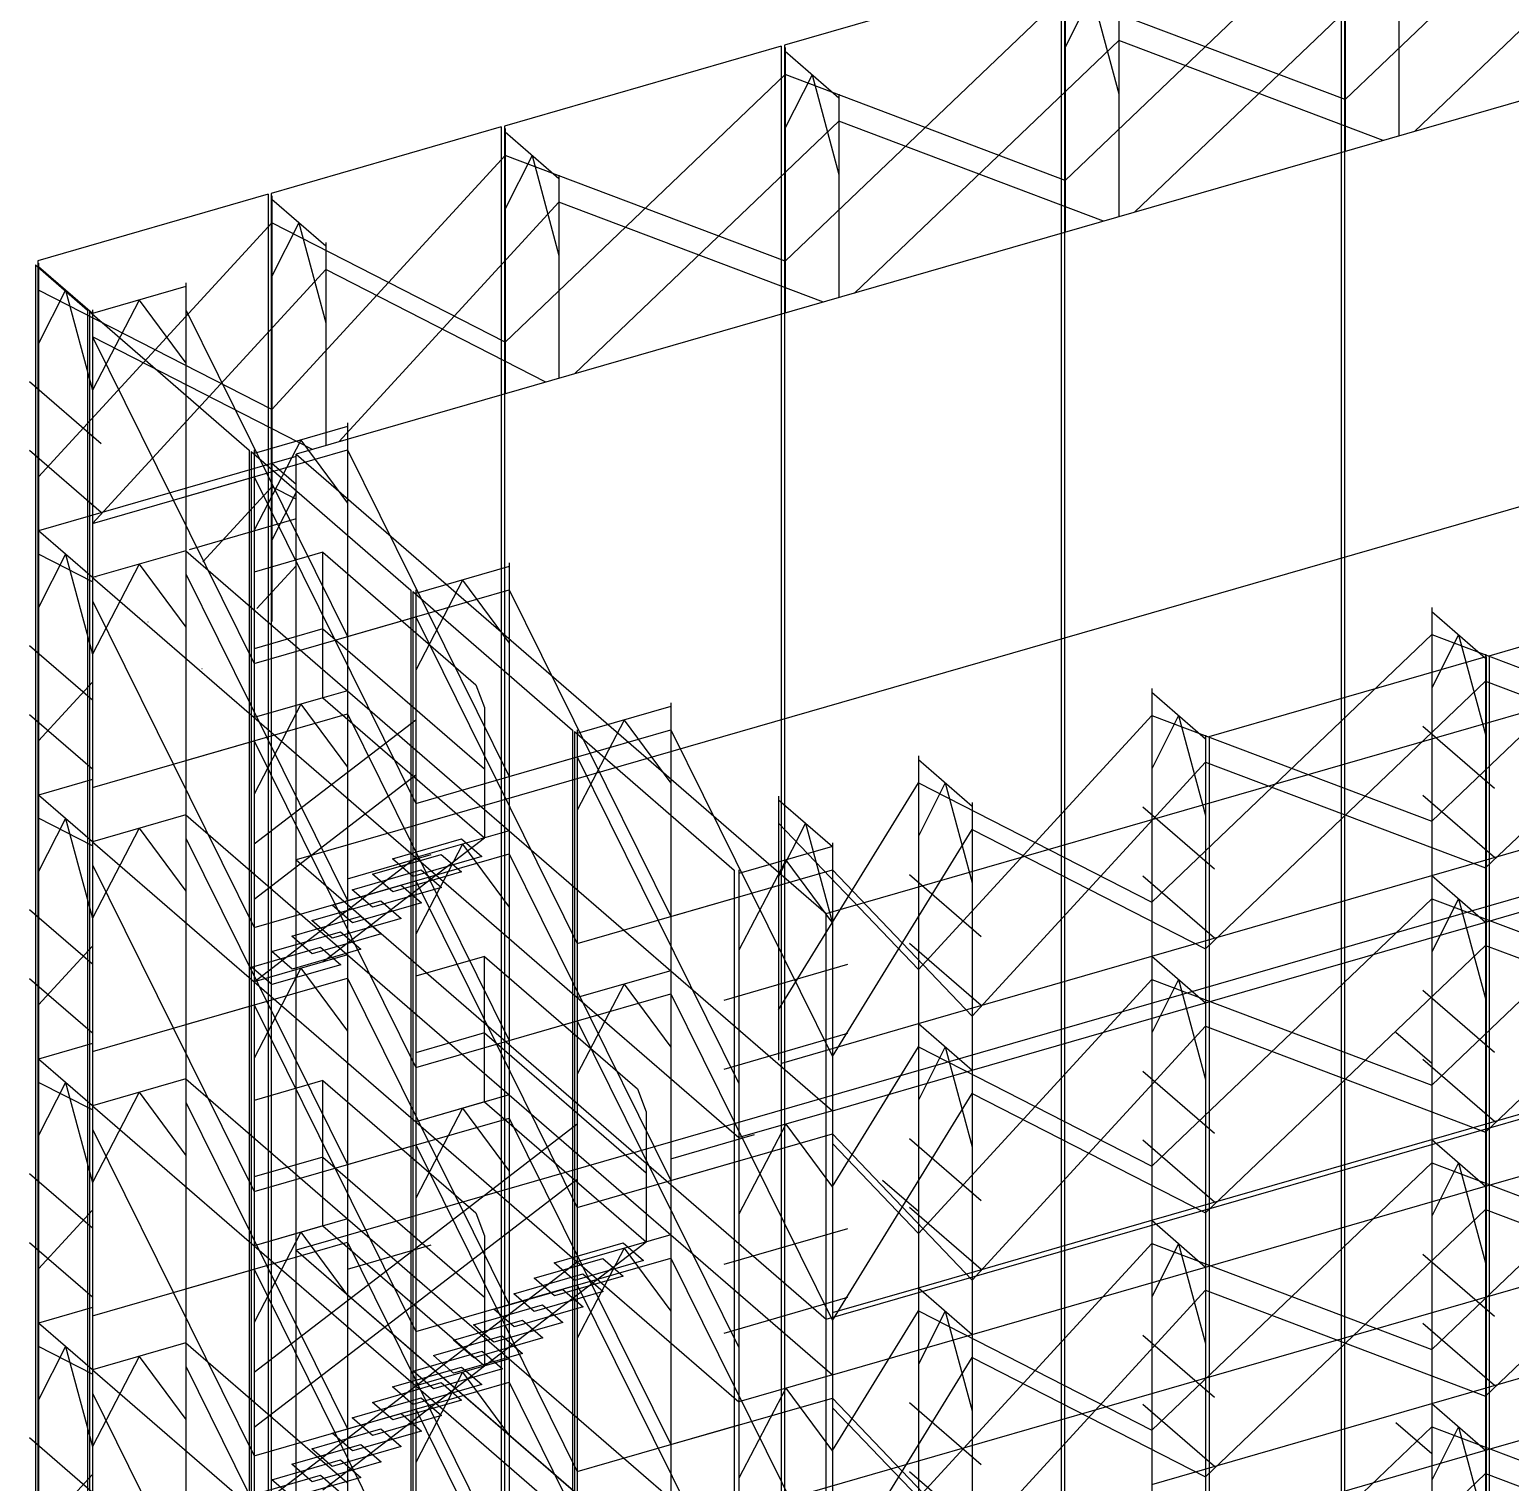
# Model space of a CAD drawing. Units: millimetres at full size, sheet at 1:250. Extents: x -35388 to 36956, y -20582 to 22579.
# Drawn here: x -31322 to -22945, y 3795 to 12013 of the extents above; entities that cross this region are included whole.
import ezdxf

# ---------------------------------------------------------------- set-up
doc = ezdxf.new("R2010")
doc.units = ezdxf.units.MM
doc.header["$LTSCALE"] = 250
for name, color, linetype in [('0-1_GAIKEI', 4, 'Continuous'), ('0-2_KABETUNAGI', 2, 'Continuous'), ('0-3_NET', 3, 'Continuous'), ('0-5_TATEWAKU', 7, 'Continuous'), ('0-6_BRES', 4, 'Continuous'), ('0-7_NUNOITA', 1, 'Continuous'), ('0-8_KAIDAN', 6, 'Continuous'), ('0-9_KAIKOTSR', 6, 'Continuous'), ('0-A_ENDSTOPPER', 6, 'Continuous')]:
    doc.layers.add(name, color=color, linetype=linetype)

msp = doc.modelspace()

# ---------------------------------------------------------------- linework, layer by layer
at = {"layer": '0-1_GAIKEI'}
for p, q in [((4826.3, 19611), (-29814.7, 9611)), ((4826.3, 17316), (-29814.7, 7316)), ((4826.3, 17316), (-29814.7, 7316)), ((-26814.7, 7012.9), (7826.3, 17012.9)), ((4826.3, 15107.6), (-29814.7, 5107.6)), ((4826.3, 15107.6), (-29814.7, 5107.6)), ((-26814.7, 4717.9), (7826.3, 14717.9)), ((-26814.7, 4717.9), (7826.3, 14717.9)), ((4826.3, 12899.3), (-29814.7, 2899.3)), ((4826.3, 12899.3), (-29814.7, 2899.3)), ((-29814.7, 9611), (-26814.7, 7012.9)), ((-29814.7, 7316), (-29814.7, 9611)), ((-29814.7, 7316), (-29814.7, 9611)), ((-29814.7, 7316), (-26814.7, 4717.9)), ((-29814.7, 5107.6), (-29814.7, 7316)), ((-26814.7, 4717.9), (-26814.7, 7012.9)), ((-26814.7, 4717.9), (-26814.7, 7012.9)), ((-29814.7, 5107.6), (-26814.7, 2509.5)), ((-29814.7, 2899.3), (-29814.7, 5107.6)), ((-26814.7, 2509.5), (-26814.7, 4717.9)), ((-26814.7, 2509.5), (-26814.7, 4717.9))]:
    msp.add_line(p, q, dxfattribs=at)
for points in [[(-29814.7, 5107.6), (-29814.7, 7316), (-26814.7, 4717.9)], [(-29814.7, 2899.3), (-29814.7, 5107.6), (-26814.7, 2509.5)]]:
    msp.add_lwpolyline(points, dxfattribs=at)
at = {"layer": '0-2_KABETUNAGI'}
for p, q in [((-29524, 7210), (-29050.2, 7346.7)), ((-23390.1, 6164.9), (-23593.1, 6340.7)), ((-27695, 5626), (-27221.2, 5762.8)), ((-26293.9, 5326.7), (-26496.9, 5502.5)), ((-29524, 5001.6), (-29050.2, 5138.4)), ((-23390.1, 3956.6), (-23593.1, 4132.4))]:
    msp.add_line(p, q, dxfattribs=at)
at = {"layer": '0-3_NET'}
for p, q in [((-23901.4, 12834.7), (-23901.4, 883.5)), ((-23884, 12839.7), (-23884, 888.5)), ((-25485.3, 12377.4), (-27052, 11925.2)), ((-25485.3, 12377.4), (-25485.3, 426.3)), ((-25468, 12382.4), (-25468, 431.3)), ((-27069.3, 11920.2), (-28635.9, 11467.9)), ((-27069.3, 11920.2), (-27069.3, -31)), ((-27052, 11925.2), (-27052, -26)), ((-28653.3, 11462.9), (-29955.8, 11086.9)), ((-28653.3, 11462.9), (-28653.3, -488.2)), ((-28635.9, 11467.9), (-28635.9, -483.2)), ((-29973.1, 11081.9), (-31275.6, 10705.9)), ((-29973.1, 11081.9), (-29973.1, -869.2)), ((-29955.8, 11086.9), (-29955.8, -864.2)), ((-31288.4, 10682), (-30993.4, 10426.6)), ((-31288.4, 10682), (-31288.4, -1269.1)), ((-31275.6, 10705.9), (-31275.6, -1245.2)), ((-30993.4, 10426.6), (-30993.4, -1524.6)), ((-30983.4, 10417.9), (-30078.9, 9634.6)), ((-30983.4, 10417.9), (-30983.4, -1533.2)), ((-30078.9, 9634.6), (-30078.9, -2316.6)), ((-30068.9, 9625.9), (-29164.4, 8842.6)), ((-30068.9, 9625.9), (-30068.9, -2325.2)), ((-23064, 8471.5), (-21497.3, 8923.7)), ((-29164.4, 8842.6), (-29164.4, -3108.5)), ((-29154.4, 8833.9), (-28249.9, 8050.6)), ((-29154.4, 8833.9), (-29154.4, -3117.2)), ((-24647.9, 8014.2), (-23081.3, 8466.5)), ((-23081.3, 8466.5), (-23081.3, -496.9)), ((-23064, 8471.5), (-23064, -491.9)), ((-28249.9, 8050.6), (-28249.9, -3900.5)), ((-28239.9, 8042), (-27335.4, 7258.6)), ((-28239.9, 8042), (-28239.9, -3909.2)), ((-24647.9, 8014.2), (-24647.9, -949.1)), ((-27335.4, 7258.6), (-27335.4, -4692.5))]:
    msp.add_line(p, q, dxfattribs=at)
at = {"layer": '0-5_TATEWAKU'}
for p, q in [((-23880.2, 12826.4), (-23880.2, 11332.5)), ((-23575.2, 12562.2), (-23575.2, 11412.2)), ((-25464.2, 12369.1), (-25464.2, 10875.2)), ((-25311.7, 12215.4), (-25464.2, 11914.5)), ((-25311.7, 12215.4), (-25159.2, 11650.3)), ((-25159.2, 12105), (-25159.2, 10954.9)), ((-27048.1, 11911.9), (-27048.1, 10418)), ((-26743.1, 11626.1), (-27048.1, 11890.2)), ((-26895.6, 11758.2), (-27048.1, 11457.2)), ((-26895.6, 11758.2), (-26743.1, 11193.1)), ((-26743.1, 11647.7), (-26743.1, 10497.7)), ((-28632.1, 11454.6), (-28632.1, 9960.7)), ((-28327.1, 11168.8), (-28632.1, 11433)), ((-23880.2, 11332.5), (-23880.2, 11324.1)), ((-28479.6, 11300.9), (-28632.1, 11000)), ((-28479.6, 11300.9), (-28327.1, 10735.8)), ((-28327.1, 11190.5), (-28327.1, 10040.4)), ((-29951.9, 11073.6), (-29951.9, 9579.7)), ((-29646.9, 10787.8), (-29951.9, 11052)), ((-29799.4, 10919.9), (-29951.9, 10619)), ((-29799.4, 10919.9), (-29646.9, 10354.8)), ((-29646.9, 10809.5), (-29646.9, 9659.4)), ((-25464.2, 10875.2), (-25464.2, 10866.9)), ((-31271.7, 10692.6), (-31271.7, 9198.7)), ((-30966.7, 10406.8), (-31271.7, 10671)), ((-30438.5, 10559.3), (-30966.7, 10406.8)), ((-30438.5, 10581), (-30438.5, 9087.1)), ((-31119.2, 10538.9), (-31271.7, 10238)), ((-31119.2, 10538.9), (-30966.7, 9973.8)), ((-30702.6, 10483.1), (-30966.7, 9973.8)), ((-30702.6, 10483.1), (-30438.5, 10126.3)), ((-30966.7, 10428.5), (-30966.7, 8934.6)), ((-30966.7, 10428.5), (-30966.7, 8934.6)), ((-27048.1, 10418), (-27048.1, 10409.6)), ((-28632.1, 9960.7), (-28632.1, 9952.4)), ((-29524, 9767.4), (-30052.2, 9614.9)), ((-29524, 9789), (-29524, 8295.1)), ((-29788.1, 9691.1), (-30052.2, 9181.8)), ((-30052.2, 9636.5), (-30052.2, 8142.6)), ((-29788.1, 9691.1), (-29524, 9334.3)), ((-29951.9, 9579.7), (-29951.9, 8665.7)), ((-29814.7, 9439.3), (-29951.9, 9558.1)), ((-29814.7, 9395.8), (-29951.9, 9125.1)), ((-31271.7, 9198.7), (-31271.7, 7704.8)), ((-30966.7, 8912.9), (-31271.7, 9177.1)), ((-30438.5, 9065.4), (-30966.7, 8912.9)), ((-30438.5, 9087.1), (-30438.5, 7593.2)), ((-31119.2, 9045), (-31271.7, 8744.1)), ((-31119.2, 9045), (-30966.7, 8479.9)), ((-30702.6, 8989.2), (-30966.7, 8479.9)), ((-30702.6, 8989.2), (-30438.5, 8632.4)), ((-28609.5, 8975.4), (-29137.7, 8822.9)), ((-28609.5, 8997), (-28609.5, 7503.1)), ((-30966.7, 8934.6), (-30966.7, 7440.7)), ((-28873.6, 8899.1), (-29137.7, 8389.9)), ((-28873.6, 8899.1), (-28609.5, 8542.4)), ((-29137.7, 8844.5), (-29137.7, 7350.6)), ((-23390.1, 8744), (-23390.1, 7250.1)), ((-23390.1, 8722.3), (-23085.1, 8458.2)), ((-23237.6, 8590.2), (-23390.1, 8289.3)), ((-23237.6, 8590.2), (-23085.1, 8025.2)), ((-23085.1, 8479.8), (-23085.1, 6985.9)), ((-29524, 8295.1), (-29524, 6801.2)), ((-29524, 8273.5), (-30052.2, 8121)), ((-24974.1, 8286.7), (-24974.1, 6792.8)), ((-24974.1, 8265.1), (-24669.1, 8000.9)), ((-29788.1, 8197.2), (-30052.2, 7687.9)), ((-30052.2, 8142.6), (-30052.2, 6648.7)), ((-29788.1, 8197.2), (-29524, 7840.4)), ((-27695, 8183.4), (-28223.2, 8030.9)), ((-27695, 8205), (-27695, 6711.2)), ((-24821.6, 8133), (-24974.1, 7832)), ((-24821.6, 8133), (-24669.1, 7567.9)), ((-27959.1, 8107.1), (-28223.2, 7597.9)), ((-28223.2, 8052.5), (-28223.2, 6558.7)), ((-27959.1, 8107.1), (-27695, 7750.4)), ((-24669.1, 8022.6), (-24669.1, 6528.7)), ((-26293.9, 7905.7), (-26293.9, 6411.8)), ((-26293.9, 7884.1), (-25988.9, 7619.9)), ((-26141.4, 7752), (-26293.9, 7451)), ((-26141.4, 7752), (-25988.9, 7186.9)), ((-31271.7, 7704.8), (-31271.7, 6210.9)), ((-30966.7, 7419), (-31271.7, 7683.2)), ((-27085.5, 7677.2), (-27085.5, 6183.3)), ((-27085.5, 7655.6), (-26780.5, 7391.4)), ((-25988.9, 7641.6), (-25988.9, 6147.7)), ((-31119.2, 7551.1), (-31271.7, 7250.2)), ((-31119.2, 7551.1), (-30966.7, 6986)), ((-30438.5, 7571.5), (-30966.7, 7419)), ((-30438.5, 7593.2), (-30438.5, 6099.3)), ((-30702.6, 7495.3), (-30966.7, 6986)), ((-30702.6, 7495.3), (-30438.5, 7138.5)), ((-28609.5, 7481.5), (-29137.7, 7329)), ((-28609.5, 7503.1), (-28609.5, 6009.2)), ((-26933, 7523.5), (-27085.5, 7222.5)), ((-26933, 7523.5), (-26780.5, 6958.4)), ((-30966.7, 7440.7), (-30966.7, 5946.8)), ((-28873.6, 7405.2), (-29137.7, 6896)), ((-28873.6, 7405.2), (-28609.5, 7048.5)), ((-26780.5, 7391.4), (-27308.7, 7238.9)), ((-26780.5, 7413.1), (-26780.5, 5919.2)), ((-26780.5, 7413.1), (-26780.5, 5919.2)), ((-29137.7, 7350.6), (-29137.7, 5856.7)), ((-27044.6, 7315.2), (-27308.7, 6805.9)), ((-27044.6, 7315.2), (-26780.5, 6958.4)), ((-27308.7, 7260.6), (-27308.7, 5766.7)), ((-23390.1, 7250.1), (-23390.1, 5756.2)), ((-23390.1, 7228.4), (-23085.1, 6964.3)), ((-23237.6, 7096.3), (-23390.1, 6795.4)), ((-23237.6, 7096.3), (-23085.1, 6531.3)), ((-23085.1, 6985.9), (-23085.1, 5492)), ((-29524, 6801.2), (-29524, 5307.3)), ((-24974.1, 6792.8), (-24974.1, 5298.9)), ((-29524, 6779.6), (-30052.2, 6627.1)), ((-29788.1, 6703.3), (-30052.2, 6194.1)), ((-29788.1, 6703.3), (-29524, 6346.6)), ((-27695, 6711.2), (-27695, 5217.3)), ((-24974.1, 6771.2), (-24669.1, 6507)), ((-30052.2, 6648.7), (-30052.2, 5154.8)), ((-27695, 6689.5), (-28223.2, 6537)), ((-24821.6, 6639.1), (-24974.1, 6338.1)), ((-24821.6, 6639.1), (-24669.1, 6074)), ((-27959.1, 6613.3), (-28223.2, 6104)), ((-28223.2, 6558.7), (-28223.2, 5064.8)), ((-27959.1, 6613.3), (-27695, 6256.5)), ((-24669.1, 6528.7), (-24669.1, 5034.8)), ((-26293.9, 6411.8), (-26293.9, 4917.9)), ((-26293.9, 6390.2), (-25988.9, 6126)), ((-31271.7, 6210.9), (-31271.7, 4717)), ((-26141.4, 6258.1), (-26293.9, 5957.1)), ((-26141.4, 6258.1), (-25988.9, 5693)), ((-30966.7, 5925.2), (-31271.7, 6189.3)), ((-25988.9, 6147.7), (-25988.9, 4653.8)), ((-31119.2, 6057.2), (-31271.7, 5756.3)), ((-31119.2, 6057.2), (-30966.7, 5492.1)), ((-30438.5, 6077.7), (-30966.7, 5925.2)), ((-30438.5, 6099.3), (-30438.5, 4605.4)), ((-30702.6, 6001.4), (-30966.7, 5492.1)), ((-30702.6, 6001.4), (-30438.5, 5644.6)), ((-28609.5, 5987.6), (-29137.7, 5835.1)), ((-28609.5, 6009.2), (-28609.5, 4515.3)), ((-30966.7, 5946.8), (-30966.7, 4452.9)), ((-28873.6, 5911.3), (-29137.7, 5402.1)), ((-28873.6, 5911.3), (-28609.5, 5554.6)), ((-26780.5, 5897.5), (-27308.7, 5745)), ((-26780.5, 5919.2), (-26780.5, 4425.3)), ((-26780.5, 5897.5), (-26778, 5897.5)), ((-29137.7, 5856.7), (-29137.7, 4362.8)), ((-27044.6, 5821.3), (-27308.7, 5312)), ((-27044.6, 5821.3), (-26780.5, 5464.5)), ((-27308.7, 5766.7), (-27308.7, 4272.8)), ((-23390.1, 5756.2), (-23390.1, 4262.3)), ((-23390.1, 5734.5), (-23085.1, 5470.4)), ((-23237.6, 5602.4), (-23390.1, 5301.5)), ((-23237.6, 5602.4), (-23085.1, 5037.4)), ((-26780.5, 5464.5), (-26778, 5464.5)), ((-23085.1, 5492), (-23085.1, 3998.1)), ((-29524, 5285.7), (-30052.2, 5133.2)), ((-29524, 5307.3), (-29524, 3813.4)), ((-24974.1, 5298.9), (-24974.1, 3805)), ((-29788.1, 5209.4), (-30052.2, 4700.2)), ((-29788.1, 5209.4), (-29524, 4852.7)), ((-27695, 5195.6), (-28223.2, 5043.1)), ((-27695, 5217.3), (-27695, 3723.4)), ((-24974.1, 5277.3), (-24669.1, 5013.1)), ((-30052.2, 5154.8), (-30052.2, 3660.9)), ((-27959.1, 5119.4), (-28223.2, 4610.1)), ((-27959.1, 5119.4), (-27695, 4762.6)), ((-24821.6, 5145.2), (-24974.1, 4844.3)), ((-24821.6, 5145.2), (-24669.1, 4580.1)), ((-28223.2, 5064.8), (-28223.2, 3570.9)), ((-24669.1, 5034.8), (-24669.1, 3540.9)), ((-26293.9, 4917.9), (-26293.9, 3424)), ((-26293.9, 4896.3), (-25988.9, 4632.1)), ((-31271.7, 4717), (-31271.7, 3223.2)), ((-30966.7, 4431.3), (-31271.7, 4695.4)), ((-26141.4, 4764.2), (-26293.9, 4463.3)), ((-26141.4, 4764.2), (-25988.9, 4199.1)), ((-25988.9, 4653.8), (-25988.9, 3159.9)), ((-31119.2, 4563.3), (-31271.7, 4262.4)), ((-31119.2, 4563.3), (-30966.7, 3998.2)), ((-30438.5, 4583.8), (-30966.7, 4431.3)), ((-30438.5, 4605.4), (-30438.5, 3111.5)), ((-30702.6, 4507.5), (-30966.7, 3998.2)), ((-30966.7, 4452.9), (-30966.7, 2959)), ((-30702.6, 4507.5), (-30438.5, 4150.7)), ((-28609.5, 4493.7), (-29137.7, 4341.2)), ((-28609.5, 4515.3), (-28609.5, 3021.4)), ((-28873.6, 4417.4), (-29137.7, 3908.2)), ((-29137.7, 4362.8), (-29137.7, 2868.9)), ((-28873.6, 4417.4), (-28609.5, 4060.7)), ((-26780.5, 4403.6), (-27308.7, 4251.1)), ((-26780.5, 4425.3), (-26780.5, 2931.4)), ((-27044.6, 4327.4), (-27308.7, 3818.1)), ((-27308.7, 4272.8), (-27308.7, 2778.9)), ((-27044.6, 4327.4), (-26780.5, 3970.6)), ((-23390.1, 4262.3), (-23390.1, 2768.4)), ((-23390.1, 4240.6), (-23085.1, 3976.5)), ((-23237.6, 4108.6), (-23390.1, 3807.6)), ((-23237.6, 4108.6), (-23085.1, 3543.5)), ((-23085.1, 3998.1), (-23085.1, 2504.2)), ((-29524, 3813.4), (-29524, 2319.5)), ((-24974.1, 3805), (-24974.1, 2311.1))]:
    msp.add_line(p, q, dxfattribs=at)
at = {"layer": '0-6_BRES'}
for p, q in [((-22296.2, 13130.3), (-23880.2, 11617.4)), ((-21991.2, 12866.2), (-23486.9, 11437.7)), ((-23880.2, 12673.1), (-25464.2, 11160.2)), ((-23575.2, 12408.9), (-25070.8, 10980.4)), ((-25464.2, 12215.8), (-27048.1, 10702.9)), ((-23880.2, 11617.4), (-25464.2, 12215.8)), ((-25159.2, 11951.7), (-26654.8, 10523.2)), ((-23663.6, 11386.6), (-25159.2, 11951.7)), ((-27048.1, 11758.6), (-28632.1, 10245.7)), ((-25464.2, 11160.2), (-27048.1, 11758.6)), ((-26743.1, 11494.4), (-28238.7, 10065.9)), ((-25247.5, 10929.4), (-26743.1, 11494.4)), ((-28632.1, 11301.3), (-29951.9, 9864.7)), ((-27048.1, 10702.9), (-28632.1, 11301.3)), ((-28327.1, 11037.2), (-29573.3, 9680.7)), ((-26831.5, 10472.1), (-28327.1, 11037.2)), ((-29951.9, 10920.3), (-31271.7, 9483.7)), ((-28632.1, 10245.7), (-29951.9, 10920.3)), ((-29646.9, 10656.2), (-30966.7, 9219.5)), ((-28400.7, 10019.2), (-29646.9, 10656.2)), ((-29951.9, 9864.7), (-31271.7, 10539.3)), ((-30438.5, 10427.7), (-29524, 8580)), ((-30966.7, 10275.2), (-30052.2, 8427.5)), ((-29720.5, 9638.2), (-30966.7, 10275.2)), ((-30438.5, 9372), (-29524, 9635.7)), ((-29524, 9635.7), (-28609.5, 7788.1)), ((-30966.7, 9219.5), (-30052.2, 9483.2)), ((-30052.2, 9483.2), (-29137.7, 7635.6)), ((-29951.9, 9426.4), (-30341.1, 9002.8)), ((-29814.7, 9356.3), (-29951.9, 9426.4)), ((-23390.1, 7535), (-21806.2, 9047.9)), ((-30966.7, 8889.5), (-31271.7, 9045.4)), ((-29814.7, 8979.6), (-30036.1, 8738.6)), ((-30438.5, 8933.8), (-29524, 7086.1)), ((-29524, 8580), (-28609.5, 8843.7)), ((-28609.5, 8843.7), (-27695, 6996.1)), ((-30966.7, 8781.3), (-30052.2, 6933.6)), ((-30966.7, 8781.3), (-30964.2, 8781.3)), ((-23085.1, 7270.8), (-21501.2, 8783.8)), ((-30653.2, 8663.1), (-30650.7, 8663.1)), ((-30052.2, 8427.5), (-29137.7, 8691.2)), ((-29137.7, 8691.2), (-28223.2, 6843.6)), ((-24974.1, 7077.7), (-23390.1, 8590.7)), ((-23390.1, 8590.7), (-21806.2, 7992.2)), ((-30348.2, 8398.9), (-30345.7, 8398.9)), ((-30966.7, 8321.8), (-31271.7, 7989.8)), ((-24669.1, 6813.6), (-23085.1, 8326.5)), ((-23085.1, 8326.5), (-21501.2, 7728.1)), ((-30438.5, 7878.1), (-29524, 8141.8)), ((-29524, 8141.8), (-28609.5, 6294.2)), ((-26293.9, 6696.7), (-24974.1, 8133.4)), ((-24974.1, 8133.4), (-23390.1, 7535)), ((-28609.5, 7788.1), (-27695, 8051.8)), ((-27695, 8051.8), (-26780.5, 6204.1)), ((-30966.7, 7725.6), (-30052.2, 7989.3)), ((-30052.2, 7989.3), (-29137.7, 6141.7)), ((-29137.7, 7635.6), (-28223.2, 7899.3)), ((-28223.2, 7899.3), (-27308.7, 6051.6)), ((-25988.9, 6432.6), (-24669.1, 7869.3)), ((-24669.1, 7869.3), (-23085.1, 7270.8)), ((-30966.7, 7725.6), (-30964.2, 7725.6)), ((-27085.5, 6468.2), (-26293.9, 7752.4)), ((-26293.9, 7752.4), (-24974.1, 7077.7)), ((-30966.7, 7395.6), (-31271.7, 7551.5)), ((-23390.1, 6041.1), (-21806.2, 7554)), ((-27085.5, 7523.9), (-26293.9, 6696.7)), ((-26780.5, 6204.1), (-25988.9, 7488.3)), ((-25988.9, 7488.3), (-24669.1, 6813.6)), ((-30438.5, 7439.9), (-29524, 5592.2)), ((-29524, 7086.1), (-28609.5, 7349.8)), ((-28609.5, 7349.8), (-27695, 5502.2)), ((-23085.1, 5776.9), (-21501.2, 7289.9)), ((-30966.7, 7287.4), (-30052.2, 5439.7)), ((-27695, 6996.1), (-26780.5, 7259.8)), ((-26780.5, 7259.8), (-25988.9, 6432.6)), ((-30052.2, 6933.6), (-29137.7, 7197.3)), ((-29137.7, 7197.3), (-28223.2, 5349.7)), ((-28223.2, 6843.6), (-27308.7, 7107.3)), ((-24974.1, 5583.8), (-23390.1, 7096.8)), ((-23390.1, 7096.8), (-21806.2, 6498.3)), ((-30966.7, 6827.9), (-31271.7, 6495.9)), ((-24669.1, 5319.7), (-23085.1, 6832.6)), ((-23085.1, 6832.6), (-21501.2, 6234.2)), ((-30438.5, 6384.2), (-29524, 6647.9)), ((-29524, 6647.9), (-28609.5, 4800.3)), ((-26293.9, 5202.8), (-24974.1, 6639.5)), ((-24974.1, 6639.5), (-23390.1, 6041.1)), ((-28609.5, 6294.2), (-27695, 6557.9)), ((-27695, 6557.9), (-26780.5, 4710.2)), ((-30966.7, 6231.7), (-30052.2, 6495.4)), ((-30052.2, 6495.4), (-29137.7, 4647.8)), ((-29137.7, 6141.7), (-28223.2, 6405.4)), ((-28223.2, 6405.4), (-27308.7, 4557.7)), ((-25988.9, 4938.7), (-24669.1, 6375.4)), ((-24669.1, 6375.4), (-23085.1, 5776.9)), ((-26780.5, 5469.2), (-26293.9, 6258.5)), ((-26293.9, 6258.5), (-24974.1, 5583.8)), ((-30966.7, 5901.7), (-31271.7, 6057.7)), ((-23390.1, 4547.2), (-21806.2, 6060.1)), ((-26780.5, 4710.2), (-25988.9, 5994.4)), ((-25988.9, 5994.4), (-24669.1, 5319.7)), ((-30438.5, 5946), (-29524, 4098.4)), ((-30966.7, 5793.5), (-30052.2, 3945.9)), ((-29524, 5592.2), (-28609.5, 5856)), ((-28609.5, 5856), (-27695, 4008.3)), ((-23085.1, 4283.1), (-21501.2, 5796)), ((-30052.2, 5439.7), (-29137.7, 5703.5)), ((-29137.7, 5703.5), (-28223.2, 3855.8)), ((-27695, 5502.2), (-26780.5, 5765.9)), ((-26780.5, 5765.9), (-25988.9, 4938.7)), ((-26780.5, 5711.3), (-26293.9, 5202.8)), ((-28223.2, 5349.7), (-27308.7, 5613.4)), ((-24974.1, 4089.9), (-23390.1, 5602.9)), ((-23390.1, 5602.9), (-21806.2, 5004.4)), ((-30966.7, 5334), (-31271.7, 5002)), ((-24669.1, 3825.8), (-23085.1, 5338.7)), ((-23085.1, 5338.7), (-21501.2, 4740.3)), ((-30438.5, 4890.3), (-29524, 5154)), ((-29524, 5154), (-28609.5, 3306.4)), ((-26293.9, 3708.9), (-24974.1, 5145.6)), ((-24974.1, 5145.6), (-23390.1, 4547.2)), ((-28609.5, 4800.3), (-27695, 5064)), ((-27695, 5064), (-26780.5, 3216.3)), ((-30966.7, 4737.8), (-30052.2, 5001.5)), ((-30052.2, 5001.5), (-29137.7, 3153.9)), ((-29137.7, 4647.8), (-28223.2, 4911.5)), ((-28223.2, 4911.5), (-27308.7, 3063.8)), ((-25988.9, 3444.8), (-24669.1, 4881.5)), ((-24669.1, 4881.5), (-23085.1, 4283.1)), ((-26780.5, 3975.3), (-26293.9, 4764.6)), ((-26293.9, 4764.6), (-24974.1, 4089.9)), ((-30966.7, 4407.8), (-31271.7, 4563.8)), ((-30438.5, 4452.1), (-29524, 2604.5)), ((-26780.5, 3216.3), (-25988.9, 4500.5)), ((-25988.9, 4500.5), (-24669.1, 3825.8)), ((-29524, 4098.4), (-28609.5, 4362.1)), ((-28609.5, 4362.1), (-27695, 2514.4)), ((-30966.7, 4299.6), (-30052.2, 2452)), ((-30052.2, 3945.9), (-29137.7, 4209.6)), ((-29137.7, 4209.6), (-28223.2, 2361.9)), ((-27695, 4008.3), (-26780.5, 4272)), ((-26780.5, 4272), (-25988.9, 3444.8)), ((-26780.5, 4217.4), (-26293.9, 3708.9)), ((-28223.2, 3855.8), (-27308.7, 4119.5)), ((-24974.1, 2596), (-23390.1, 4109)), ((-23390.1, 4109), (-21806.2, 3510.5)), ((-30966.7, 3840.1), (-31271.7, 3508.1)), ((-24669.1, 2331.9), (-23085.1, 3844.8)), ((-23085.1, 3844.8), (-21501.2, 3246.4))]:
    msp.add_line(p, q, dxfattribs=at)
at = {"layer": '0-7_NUNOITA'}
for p, q in [((-29951.9, 9558.1), (-31271.7, 9177.1)), ((-29814.7, 9597.7), (-29951.9, 9558.1)), ((-29814.7, 9439.3), (-29951.9, 9558.1)), ((-29814.7, 9439.3), (-29951.9, 9558.1)), ((-29814.7, 9245.5), (-30419.7, 9070.9)), ((-30966.7, 8912.9), (-31271.7, 9177.1)), ((-30438.5, 9065.4), (-30966.7, 8912.9)), ((-30438.5, 9065.4), (-29524, 8273.5)), ((-30966.7, 8912.9), (-30052.2, 8121)), ((-30966.7, 8912.9), (-30964.2, 8912.9)), ((-30948, 8918.4), (-30945.5, 8918.4)), ((-29524, 8273.5), (-30052.2, 8121)), ((-29524, 8273.5), (-30052.2, 8121)), ((-29524, 8273.5), (-28609.5, 7481.5)), ((-30052.2, 8121), (-29137.7, 7329)), ((-30966.7, 7771.2), (-31271.7, 7683.2)), ((-30966.7, 7419), (-31271.7, 7683.2)), ((-23390.1, 7228.4), (-21806.2, 7685.7)), ((-30438.5, 7571.5), (-30966.7, 7419)), ((-30438.5, 7571.5), (-29524, 6779.6)), ((-28609.5, 7481.5), (-29137.7, 7329)), ((-28609.5, 7481.5), (-29137.7, 7329)), ((-28609.5, 7481.5), (-27695, 6689.5)), ((-30966.7, 7419), (-30052.2, 6627.1)), ((-23085.1, 6964.3), (-21501.2, 7421.5)), ((-29137.7, 7329), (-28223.2, 6537)), ((-24974.1, 6771.2), (-23390.1, 7228.4)), ((-23390.1, 7228.4), (-23085.1, 6964.3)), ((-23390.1, 7228.4), (-23085.1, 6964.3)), ((-24669.1, 6507), (-23085.1, 6964.3)), ((-29524, 6779.6), (-30052.2, 6627.1)), ((-29524, 6779.6), (-30052.2, 6627.1)), ((-29524, 6779.6), (-28609.5, 5987.6)), ((-26293.9, 6390.2), (-24974.1, 6771.2)), ((-24974.1, 6771.2), (-24669.1, 6507)), ((-24974.1, 6771.2), (-24669.1, 6507)), ((-30052.2, 6627.1), (-29137.7, 5835.1)), ((-27695, 6689.5), (-28223.2, 6537)), ((-27695, 6689.5), (-28223.2, 6537)), ((-27695, 6689.5), (-26780.5, 5897.5)), ((-28223.2, 6537), (-27308.7, 5745)), ((-25988.9, 6126), (-24669.1, 6507)), ((-27066.7, 6167.1), (-26293.9, 6390.2)), ((-26293.9, 6390.2), (-25988.9, 6126)), ((-26293.9, 6390.2), (-25988.9, 6126)), ((-30966.7, 6277.3), (-31271.7, 6189.3)), ((-30966.7, 5925.2), (-31271.7, 6189.3)), ((-26780.5, 5897.5), (-25988.9, 6126)), ((-23390.1, 5734.5), (-21806.2, 6191.8)), ((-30438.5, 6077.7), (-30966.7, 5925.2)), ((-30438.5, 6077.7), (-29524, 5285.7)), ((-28609.5, 5987.6), (-29137.7, 5835.1)), ((-28609.5, 5987.6), (-29137.7, 5835.1)), ((-28609.5, 5987.6), (-27695, 5195.6)), ((-30966.7, 5925.2), (-30052.2, 5133.2)), ((-26780.5, 5897.5), (-27308.7, 5745)), ((-26780.5, 5897.5), (-26778, 5897.5)), ((-23085.1, 5470.4), (-21501.2, 5927.6)), ((-29137.7, 5835.1), (-28223.2, 5043.1)), ((-24974.1, 5277.3), (-23390.1, 5734.5)), ((-23390.1, 5734.5), (-23085.1, 5470.4)), ((-23390.1, 5734.5), (-23085.1, 5470.4)), ((-24669.1, 5013.1), (-23085.1, 5470.4)), ((-29524, 5285.7), (-30052.2, 5133.2)), ((-29524, 5285.7), (-30052.2, 5133.2)), ((-29524, 5285.7), (-28609.5, 4493.7)), ((-27695, 5195.6), (-28223.2, 5043.1)), ((-27695, 5195.6), (-28223.2, 5043.1)), ((-27695, 5195.6), (-26780.5, 4403.6)), ((-26293.9, 4896.3), (-24974.1, 5277.3)), ((-24974.1, 5277.3), (-24669.1, 5013.1)), ((-24974.1, 5277.3), (-24669.1, 5013.1)), ((-30052.2, 5133.2), (-29137.7, 4341.2)), ((-28223.2, 5043.1), (-27308.7, 4251.1)), ((-25988.9, 4632.1), (-24669.1, 5013.1)), ((-26780.5, 4755.8), (-26293.9, 4896.3)), ((-26293.9, 4896.3), (-25988.9, 4632.1)), ((-26293.9, 4896.3), (-25988.9, 4632.1)), ((-30966.7, 4783.4), (-31271.7, 4695.4)), ((-30966.7, 4431.3), (-31271.7, 4695.4)), ((-23390.1, 4240.6), (-21806.2, 4697.9)), ((-26780.5, 4403.6), (-25988.9, 4632.1)), ((-30438.5, 4583.8), (-30966.7, 4431.3)), ((-30438.5, 4583.8), (-29524, 3791.8)), ((-28609.5, 4493.7), (-29137.7, 4341.2)), ((-28609.5, 4493.7), (-29137.7, 4341.2)), ((-28609.5, 4493.7), (-27695, 3701.7)), ((-30966.7, 4431.3), (-30052.2, 3639.3)), ((-26780.5, 4403.6), (-27308.7, 4251.1)), ((-23085.1, 3976.5), (-21501.2, 4433.7)), ((-29137.7, 4341.2), (-28223.2, 3549.2)), ((-24974.1, 3783.4), (-23390.1, 4240.6)), ((-23390.1, 4240.6), (-23085.1, 3976.5)), ((-23390.1, 4240.6), (-23085.1, 3976.5)), ((-24669.1, 3519.2), (-23085.1, 3976.5))]:
    msp.add_line(p, q, dxfattribs=at)
at = {"layer": '0-8_KAIDAN'}
for p, q in [((-30052.2, 7406.5), (-29137.7, 8108.4)), ((-30052.2, 7094.7), (-29137.7, 7796.6)), ((-29662.5, 6739.6), (-28748, 7441.5)), ((-30052.2, 6627.1), (-29137.7, 7329)), ((-29137.7, 5120.6), (-28223.2, 5822.5)), ((-29137.7, 4808.8), (-28223.2, 5510.8)), ((-30052.2, 4418.7), (-29137.7, 5120.6)), ((-28748, 4453.7), (-27833.5, 5155.6)), ((-29137.7, 4341.2), (-28223.2, 5043.1)), ((-30052.2, 4106.9), (-29137.7, 4808.8)), ((-29662.5, 3751.8), (-28748, 4453.7)), ((-30052.2, 3639.3), (-29137.7, 4341.2))]:
    msp.add_line(p, q, dxfattribs=at)
for points in [[(-28878.7, 7435.1), (-28763.7, 7335.5), (-29153.4, 7223), (-29268.4, 7322.6)], [(-28992.7, 7347.6), (-28877.7, 7248), (-29267.4, 7135.5), (-29382.4, 7235.1)], [(-29106.6, 7260.2), (-28991.6, 7160.6), (-29381.4, 7048.1), (-29496.4, 7147.7)], [(-29220.6, 7172.7), (-29105.6, 7073.1), (-29495.3, 6960.6), (-29610.3, 7060.2)], [(-29334.6, 7085.2), (-29219.6, 6985.6), (-29609.3, 6873.1), (-29724.3, 6972.7)], [(-29448.6, 6997.7), (-29333.6, 6898.1), (-29723.3, 6785.6), (-29838.3, 6885.2)], [(-29562.6, 6910.2), (-29447.6, 6810.6), (-29837.3, 6698.1), (-29952.3, 6797.7)], [(-29676.6, 6822.7), (-29561.6, 6723.1), (-29951.3, 6610.6), (-30066.3, 6710.2)], [(-27964.2, 5149.2), (-27849.2, 5049.7), (-28238.9, 4937.2), (-28353.9, 5036.7)], [(-28078.2, 5061.8), (-27963.2, 4962.2), (-28352.9, 4849.7), (-28467.9, 4949.3)], [(-28192.1, 4974.3), (-28077.1, 4874.7), (-28466.9, 4762.2), (-28581.9, 4861.8)], [(-28306.1, 4886.8), (-28191.1, 4787.2), (-28580.8, 4674.7), (-28695.8, 4774.3)], [(-28420.1, 4799.3), (-28305.1, 4699.7), (-28694.8, 4587.2), (-28809.8, 4686.8)], [(-28534.1, 4711.8), (-28419.1, 4612.2), (-28808.8, 4499.7), (-28923.8, 4599.3)], [(-28648.1, 4624.3), (-28533.1, 4524.7), (-28922.8, 4412.2), (-29037.8, 4511.8)], [(-28762.1, 4536.9), (-28647.1, 4437.3), (-29036.8, 4324.8), (-29151.8, 4424.4)], [(-28878.7, 4447.3), (-28763.7, 4347.7), (-29153.4, 4235.2), (-29268.4, 4334.8)], [(-28992.7, 4359.9), (-28877.7, 4260.3), (-29267.4, 4147.8), (-29382.4, 4247.4)], [(-29106.6, 4272.4), (-28991.6, 4172.8), (-29381.4, 4060.3), (-29496.4, 4159.9)], [(-29220.6, 4184.9), (-29105.6, 4085.3), (-29495.3, 3972.8), (-29610.3, 4072.4)], [(-29334.6, 4097.4), (-29219.6, 3997.8), (-29609.3, 3885.3), (-29724.3, 3984.9)], [(-29448.6, 4009.9), (-29333.6, 3910.3), (-29723.3, 3797.8), (-29838.3, 3897.4)], [(-29562.6, 3922.4), (-29447.6, 3822.8), (-29837.3, 3710.3), (-29952.3, 3809.9)], [(-29676.6, 3834.9), (-29561.6, 3735.3), (-29951.3, 3622.8), (-30066.3, 3722.4)]]:
    msp.add_lwpolyline(points, close=True, dxfattribs=at)
at = {"layer": '0-9_KAIKOTSR'}
for p, q in [((-29662.5, 8623.2), (-30052.2, 8510.7)), ((-29662.5, 8623.2), (-28748, 7831.2)), ((-29662.5, 8233.5), (-30052.2, 8121)), ((-29662.5, 8233.5), (-28748, 7441.5)), ((-28748, 6337.3), (-29137.7, 6224.8)), ((-28748, 6337.3), (-27833.5, 5545.3)), ((-28748, 5947.6), (-29137.7, 5835.1)), ((-28748, 5947.6), (-27833.5, 5155.6)), ((-29662.5, 5635.4), (-30052.2, 5522.9)), ((-29662.5, 5635.4), (-28748, 4843.4)), ((-29662.5, 5245.7), (-30052.2, 5133.2)), ((-29662.5, 5245.7), (-28748, 4453.7))]:
    msp.add_line(p, q, dxfattribs=at)
for points in [[(-29662.5, 8233.5), (-29662.5, 9056.2), (-30052.2, 8943.7)], [(-29662.5, 9056.2), (-28798, 8307.5), (-28748, 8177.6), (-28748, 7441.5)], [(-28748, 5947.6), (-28748, 6770.3), (-29137.7, 6657.8)], [(-28748, 6770.3), (-27883.5, 6021.6), (-27833.5, 5891.7), (-27833.5, 5155.6)], [(-29662.5, 5245.7), (-29662.5, 6068.4), (-30052.2, 5955.9)], [(-29662.5, 6068.4), (-28798, 5319.7), (-28748, 5189.8), (-28748, 4453.7)]]:
    msp.add_lwpolyline(points, dxfattribs=at)
at = {"layer": '0-A_ENDSTOPPER'}
for p, q in [((-30916.7, 9670.7), (-31321.7, 10021.5)), ((-30916.7, 9281), (-31321.7, 9631.7)), ((-30966.7, 8220.1), (-31321.7, 8527.6)), ((-30966.7, 7830.4), (-31321.7, 8137.8)), ((-23440.1, 8072.8), (-23035.1, 7722)), ((-23440.1, 7683.1), (-23035.1, 7332.3)), ((-25024.1, 7615.5), (-24619.1, 7264.8)), ((-26343.9, 7234.5), (-25938.9, 6883.8)), ((-25024.1, 7225.8), (-24619.1, 6875.1)), ((-30966.7, 6726.2), (-31321.7, 7033.7)), ((-26343.9, 6844.8), (-25938.9, 6494.1)), ((-26693.9, 6723.6), (-27395.3, 6521.1)), ((-30966.7, 6336.5), (-31321.7, 6644)), ((-23440.1, 6578.9), (-23035.1, 6228.1)), ((-26693.9, 6333.9), (-27395.3, 6131.4)), ((-25024.1, 6121.6), (-24619.1, 5770.9)), ((-23440.1, 6189.2), (-23035.1, 5838.4)), ((-26343.9, 5740.6), (-25938.9, 5389.9)), ((-25024.1, 5731.9), (-24619.1, 5381.2)), ((-30966.7, 5232.3), (-31321.7, 5539.8)), ((-26343.9, 5350.9), (-25938.9, 5000.2)), ((-26693.9, 5229.7), (-27395.3, 5027.2)), ((-30966.7, 4842.6), (-31321.7, 5150.1)), ((-23440.1, 5085), (-23035.1, 4734.3)), ((-26693.9, 4840), (-27395.3, 4637.5)), ((-23440.1, 4695.3), (-23035.1, 4344.5)), ((-25024.1, 4627.7), (-24619.1, 4277)), ((-26343.9, 4246.7), (-25938.9, 3896)), ((-25024.1, 4238), (-24619.1, 3887.3)), ((-30966.7, 3738.4), (-31321.7, 4045.9)), ((-26343.9, 3857), (-25938.9, 3506.3))]:
    msp.add_line(p, q, dxfattribs=at)

doc.saveas('drawing.dxf')
